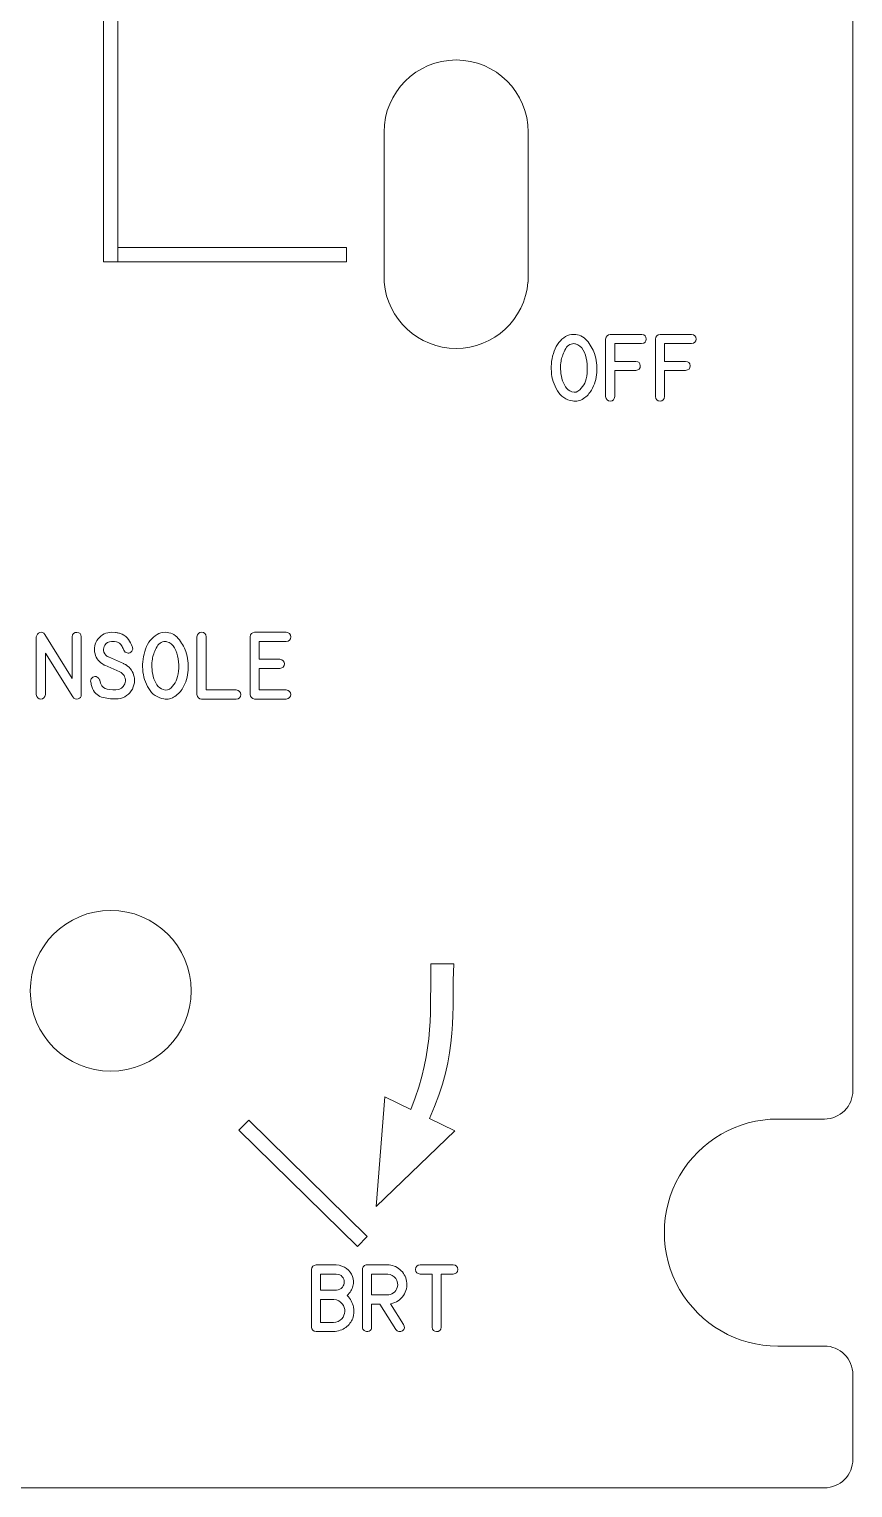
# Model space of a CAD drawing. Header units: millimetres. Extents: x -202 to 440, y -81 to 100.
# Drawn here: x -44.6 to -1.1, y -80.2 to -3.1 of the extents above; entities that cross this region are included whole.
import ezdxf

# ---------------------------------------------------------------- set-up
doc = ezdxf.new("R2010")
doc.units = ezdxf.units.MM
doc.header["$MEASUREMENT"] = 0
doc.layers.add('Cut', color=7, linetype='Continuous')
doc.layers.add('Engrave', color=7, linetype='Continuous')

msp = doc.modelspace()

# ---------------------------------------------------------------- linework, layer by layer
at = {"layer": 'Cut', "color": 250, "lineweight": 9}
for points, knots in [([(-1.0952, 97.6658), (-1.0954, 98.0639), (-1.2538, 98.4456), (-1.5355, 98.7269), (-1.5355, 98.7269), (-1.8171, 99.0082), (-2.1971, 99.1661), (-2.5952, 99.1658), (-2.5952, 99.1658), (-2.5952, 99.1658), (-144.0452, 99.1658), (-144.0452, 99.1658), (-144.0452, 99.1658), (-144.4432, 99.1656), (-144.8249, 99.0072), (-145.1062, 98.7255), (-145.1062, 98.7255), (-145.3875, 98.4439), (-145.5454, 98.0639), (-145.5452, 97.6658), (-145.5452, 97.6658), (-145.5452, 97.6658), (-145.5452, 93.1783), (-145.5452, 93.1783), (-145.5452, 93.1783), (-145.5449, 92.7802), (-145.3865, 92.3986), (-145.1049, 92.1173), (-145.1049, 92.1173), (-144.8232, 91.836), (-144.4432, 91.6781), (-144.0452, 91.6783), (-144.0452, 91.6783), (-144.0452, 91.6783), (-141.5827, 91.6783), (-141.5827, 91.6783), (-141.5827, 91.6783), (-139.4391, 91.6783), (-137.4583, 90.5347), (-136.3865, 88.6783), (-136.3865, 88.6783), (-135.3147, 86.8219), (-135.3147, 84.5347), (-136.3865, 82.6783), (-136.3865, 82.6783), (-137.4583, 80.8219), (-139.4391, 79.6783), (-141.5827, 79.6783), (-141.5827, 79.6783), (-141.5827, 79.6783), (-144.0452, 79.6783), (-144.0452, 79.6783), (-144.0452, 79.6783), (-144.4432, 79.6781), (-144.8249, 79.5197), (-145.1062, 79.238), (-145.1062, 79.238), (-145.3875, 78.9564), (-145.5454, 78.5764), (-145.5452, 78.1783), (-145.5452, 78.1783), (-145.5452, 78.1783), (-145.5452, 16.9783), (-145.5452, 16.9783), (-145.5452, 16.9783), (-145.5449, 16.5802), (-145.3865, 16.1986), (-145.1049, 15.9173), (-145.1049, 15.9173), (-144.8232, 15.636), (-144.4432, 15.4781), (-144.0452, 15.4783), (-144.0452, 15.4783), (-144.0452, 15.4783), (-141.5827, 15.4783), (-141.5827, 15.4783), (-141.5827, 15.4783), (-139.4391, 15.4783), (-137.4583, 14.3347), (-136.3865, 12.4783), (-136.3865, 12.4783), (-135.3147, 10.6219), (-135.3147, 8.3347), (-136.3865, 6.4783), (-136.3865, 6.4783), (-137.4583, 4.6219), (-139.4391, 3.4783), (-141.5827, 3.4783), (-141.5827, 3.4783), (-141.5827, 3.4783), (-144.0452, 3.4783), (-144.0452, 3.4783), (-144.0452, 3.4783), (-144.4432, 3.4781), (-144.8249, 3.3197), (-145.1062, 3.038), (-145.1062, 3.038), (-145.3875, 2.7564), (-145.5454, 2.3764), (-145.5452, 1.9783), (-145.5452, 1.9783), (-145.5452, 1.9783), (-145.5452, -59.2217), (-145.5452, -59.2217), (-145.5452, -59.2217), (-145.5449, -59.6198), (-145.3865, -60.0014), (-145.1049, -60.2827), (-145.1049, -60.2827), (-144.8232, -60.564), (-144.4432, -60.7219), (-144.0452, -60.7217), (-144.0452, -60.7217), (-144.0452, -60.7217), (-141.5827, -60.7217), (-141.5827, -60.7217), (-141.5827, -60.7217), (-139.4391, -60.7217), (-137.4583, -61.8653), (-136.3865, -63.7217), (-136.3865, -63.7217), (-135.3147, -65.5781), (-135.3147, -67.8653), (-136.3865, -69.7217), (-136.3865, -69.7217), (-137.4583, -71.5781), (-139.4391, -72.7217), (-141.5827, -72.7217), (-141.5827, -72.7217), (-141.5827, -72.7217), (-144.0452, -72.7217), (-144.0452, -72.7217), (-144.0452, -72.7217), (-144.4432, -72.7219), (-144.8249, -72.8803), (-145.1062, -73.162), (-145.1062, -73.162), (-145.3875, -73.4436), (-145.5454, -73.8236), (-145.5452, -74.2217), (-145.5452, -74.2217), (-145.5452, -74.2217), (-145.5452, -78.7092), (-145.5452, -78.7092), (-145.5452, -78.7092), (-145.5449, -79.1073), (-145.3865, -79.4889), (-145.1049, -79.7702), (-145.1049, -79.7702), (-144.8232, -80.0515), (-144.4432, -80.2094), (-144.0452, -80.2092), (-144.0452, -80.2092), (-144.0452, -80.2092), (-2.5952, -80.2092), (-2.5952, -80.2092), (-2.5952, -80.2092), (-2.1971, -80.2089), (-1.8154, -80.0505), (-1.5341, -79.7689), (-1.5341, -79.7689), (-1.2528, -79.4872), (-1.0949, -79.1073), (-1.0952, -78.7092), (-1.0952, -78.7092), (-1.0952, -78.7092), (-1.0952, -74.2217), (-1.0952, -74.2217), (-1.0952, -74.2217), (-1.0954, -73.8236), (-1.2538, -73.4419), (-1.5355, -73.1606), (-1.5355, -73.1606), (-1.8171, -72.8793), (-2.1971, -72.7214), (-2.5952, -72.7217), (-2.5952, -72.7217), (-2.5952, -72.7217), (-5.0577, -72.7217), (-5.0577, -72.7217), (-5.0577, -72.7217), (-7.2013, -72.7217), (-9.182, -71.5781), (-10.2538, -69.7217), (-10.2538, -69.7217), (-11.3256, -67.8653), (-11.3256, -65.5781), (-10.2538, -63.7217), (-10.2538, -63.7217), (-9.182, -61.8653), (-7.2013, -60.7217), (-5.0577, -60.7217), (-5.0577, -60.7217), (-5.0577, -60.7217), (-2.5952, -60.7217), (-2.5952, -60.7217), (-2.5952, -60.7217), (-2.1971, -60.7214), (-1.8154, -60.563), (-1.5341, -60.2814), (-1.5341, -60.2814), (-1.2528, -59.9997), (-1.0949, -59.6198), (-1.0952, -59.2217), (-1.0952, -59.2217), (-1.0952, -59.2217), (-1.0952, 1.9783), (-1.0952, 1.9783), (-1.0952, 1.9783), (-1.0954, 2.3764), (-1.2538, 2.7581), (-1.5355, 3.0394), (-1.5355, 3.0394), (-1.8171, 3.3207), (-2.1971, 3.4786), (-2.5952, 3.4783), (-2.5952, 3.4783), (-2.5952, 3.4783), (-5.0577, 3.4783), (-5.0577, 3.4783), (-5.0577, 3.4783), (-7.2013, 3.4783), (-9.182, 4.6219), (-10.2538, 6.4783), (-10.2538, 6.4783), (-11.3256, 8.3347), (-11.3256, 10.6219), (-10.2538, 12.4783), (-10.2538, 12.4783), (-9.182, 14.3347), (-7.2013, 15.4783), (-5.0577, 15.4783), (-5.0577, 15.4783), (-5.0577, 15.4783), (-2.5952, 15.4783), (-2.5952, 15.4783), (-2.5952, 15.4783), (-2.1971, 15.4786), (-1.8154, 15.637), (-1.5341, 15.9186), (-1.5341, 15.9186), (-1.2528, 16.2003), (-1.0949, 16.5802), (-1.0952, 16.9783), (-1.0952, 16.9783), (-1.0952, 16.9783), (-1.0952, 78.1783), (-1.0952, 78.1783), (-1.0952, 78.1783), (-1.0954, 78.5764), (-1.2538, 78.9581), (-1.5355, 79.2394), (-1.5355, 79.2394), (-1.8171, 79.5207), (-2.1971, 79.6786), (-2.5952, 79.6783), (-2.5952, 79.6783), (-2.5952, 79.6783), (-5.0577, 79.6783), (-5.0577, 79.6783), (-5.0577, 79.6783), (-7.2013, 79.6783), (-9.182, 80.8219), (-10.2538, 82.6783), (-10.2538, 82.6783), (-11.3256, 84.5347), (-11.3256, 86.8219), (-10.2538, 88.6783), (-10.2538, 88.6783), (-9.182, 90.5347), (-7.2013, 91.6783), (-5.0577, 91.6783), (-5.0577, 91.6783), (-5.0577, 91.6783), (-2.5952, 91.6783), (-2.5952, 91.6783), (-2.5952, 91.6783), (-2.1971, 91.6786), (-1.8154, 91.837), (-1.5341, 92.1186), (-1.5341, 92.1186), (-1.2528, 92.4003), (-1.0949, 92.7802), (-1.0952, 93.1783), (-1.0952, 93.1783), (-1.0952, 93.1783), (-1.0952, 97.6658), (-1.0952, 97.6658)], [0, 0, 0, 0, 0.0136986, 0.0136986, 0.0136986, 0.0136986, 0.0273973, 0.0273973, 0.0273973, 0.0273973, 0.0410959, 0.0410959, 0.0410959, 0.0410959, 0.0547945, 0.0547945, 0.0547945, 0.0547945, 0.0684932, 0.0684932, 0.0684932, 0.0684932, 0.0821918, 0.0821918, 0.0821918, 0.0821918, 0.0958904, 0.0958904, 0.0958904, 0.0958904, 0.109589, 0.109589, 0.109589, 0.109589, 0.1232877, 0.1232877, 0.1232877, 0.1232877, 0.1369863, 0.1369863, 0.1369863, 0.1369863, 0.1506849, 0.1506849, 0.1506849, 0.1506849, 0.1643836, 0.1643836, 0.1643836, 0.1643836, 0.1780822, 0.1780822, 0.1780822, 0.1780822, 0.1917808, 0.1917808, 0.1917808, 0.1917808, 0.2054795, 0.2054795, 0.2054795, 0.2054795, 0.2191781, 0.2191781, 0.2191781, 0.2191781, 0.2328767, 0.2328767, 0.2328767, 0.2328767, 0.2465753, 0.2465753, 0.2465753, 0.2465753, 0.260274, 0.260274, 0.260274, 0.260274, 0.2739726, 0.2739726, 0.2739726, 0.2739726, 0.2876712, 0.2876712, 0.2876712, 0.2876712, 0.3013699, 0.3013699, 0.3013699, 0.3013699, 0.3150685, 0.3150685, 0.3150685, 0.3150685, 0.3287671, 0.3287671, 0.3287671, 0.3287671, 0.3424658, 0.3424658, 0.3424658, 0.3424658, 0.3561644, 0.3561644, 0.3561644, 0.3561644, 0.369863, 0.369863, 0.369863, 0.369863, 0.3835616, 0.3835616, 0.3835616, 0.3835616, 0.3972603, 0.3972603, 0.3972603, 0.3972603, 0.4109589, 0.4109589, 0.4109589, 0.4109589, 0.4246575, 0.4246575, 0.4246575, 0.4246575, 0.4383562, 0.4383562, 0.4383562, 0.4383562, 0.4520548, 0.4520548, 0.4520548, 0.4520548, 0.4657534, 0.4657534, 0.4657534, 0.4657534, 0.4794521, 0.4794521, 0.4794521, 0.4794521, 0.4931507, 0.4931507, 0.4931507, 0.4931507, 0.5068493, 0.5068493, 0.5068493, 0.5068493, 0.5205479, 0.5205479, 0.5205479, 0.5205479, 0.5342466, 0.5342466, 0.5342466, 0.5342466, 0.5479452, 0.5479452, 0.5479452, 0.5479452, 0.5616438, 0.5616438, 0.5616438, 0.5616438, 0.5753425, 0.5753425, 0.5753425, 0.5753425, 0.5890411, 0.5890411, 0.5890411, 0.5890411, 0.6027397, 0.6027397, 0.6027397, 0.6027397, 0.6164384, 0.6164384, 0.6164384, 0.6164384, 0.630137, 0.630137, 0.630137, 0.630137, 0.6438356, 0.6438356, 0.6438356, 0.6438356, 0.6575342, 0.6575342, 0.6575342, 0.6575342, 0.6712329, 0.6712329, 0.6712329, 0.6712329, 0.6849315, 0.6849315, 0.6849315, 0.6849315, 0.6986301, 0.6986301, 0.6986301, 0.6986301, 0.7123288, 0.7123288, 0.7123288, 0.7123288, 0.7260274, 0.7260274, 0.7260274, 0.7260274, 0.739726, 0.739726, 0.739726, 0.739726, 0.7534247, 0.7534247, 0.7534247, 0.7534247, 0.7671233, 0.7671233, 0.7671233, 0.7671233, 0.7808219, 0.7808219, 0.7808219, 0.7808219, 0.7945205, 0.7945205, 0.7945205, 0.7945205, 0.8082192, 0.8082192, 0.8082192, 0.8082192, 0.8219178, 0.8219178, 0.8219178, 0.8219178, 0.8356164, 0.8356164, 0.8356164, 0.8356164, 0.8493151, 0.8493151, 0.8493151, 0.8493151, 0.8630137, 0.8630137, 0.8630137, 0.8630137, 0.8767123, 0.8767123, 0.8767123, 0.8767123, 0.890411, 0.890411, 0.890411, 0.890411, 0.9041096, 0.9041096, 0.9041096, 0.9041096, 0.9178082, 0.9178082, 0.9178082, 0.9178082, 0.9315068, 0.9315068, 0.9315068, 0.9315068, 0.9452055, 0.9452055, 0.9452055, 0.9452055, 0.9589041, 0.9589041, 0.9589041, 0.9589041, 0.9726027, 0.9726027, 0.9726027, 0.9726027, 1, 1, 1, 1]), ([(-18.2532, -8.5746), (-18.2532, -8.5746), (-18.2532, -16.1946), (-18.2532, -16.1946), (-18.2532, -16.1946), (-18.2532, -16.1946), (-18.2532, -16.5044), (-18.2532, -16.5044), (-18.2532, -16.5044), (-18.2532, -16.5044), (-18.2658, -16.5044), (-18.2658, -16.5044), (-18.2658, -16.5044), (-18.4236, -18.4638), (-20.0634, -20.0047), (-22.0632, -20.0047), (-22.0632, -20.0047), (-24.0631, -20.0046), (-25.7028, -18.4639), (-25.8606, -16.5048), (-25.8606, -16.5048), (-25.8606, -16.5048), (-25.8734, -16.5044), (-25.8734, -16.5044), (-25.8734, -16.5044), (-25.8734, -16.5044), (-25.8734, -16.1946), (-25.8734, -16.1946), (-25.8734, -16.1946), (-25.8734, -16.1946), (-25.8734, -8.5746), (-25.8734, -8.5746), (-25.8734, -8.5746), (-25.8734, -6.4701), (-24.1674, -4.7647), (-22.0632, -4.7647), (-22.0632, -4.7647), (-19.959, -4.7646), (-18.2532, -6.4706), (-18.2532, -8.5746)], [0, 0, 0, 0, 0.0909091, 0.0909091, 0.0909091, 0.0909091, 0.1818182, 0.1818182, 0.1818182, 0.1818182, 0.2727273, 0.2727273, 0.2727273, 0.2727273, 0.3636364, 0.3636364, 0.3636364, 0.3636364, 0.4545455, 0.4545455, 0.4545455, 0.4545455, 0.5454545, 0.5454545, 0.5454545, 0.5454545, 0.6363636, 0.6363636, 0.6363636, 0.6363636, 0.7272727, 0.7272727, 0.7272727, 0.7272727, 0.8181818, 0.8181818, 0.8181818, 0.8181818, 1, 1, 1, 1]), ([(-40.3201, -49.6978), (-37.9732, -49.6978), (-36.0702, -51.6013), (-36.0702, -53.948), (-36.0702, -53.948), (-36.0702, -56.2945), (-37.9733, -58.198), (-40.3202, -58.198), (-40.3202, -58.198), (-42.6669, -58.198), (-44.5702, -56.2947), (-44.5702, -53.948), (-44.5702, -53.948), (-44.5702, -51.6007), (-42.6669, -49.6981), (-40.3201, -49.6978)], [0, 0, 0, 0, 0.2, 0.2, 0.2, 0.2, 0.4, 0.4, 0.4, 0.4, 0.6, 0.6, 0.6, 0.6, 1, 1, 1, 1])]:
    msp.add_open_spline(points, degree=3, knots=knots, dxfattribs=at)
at = {"layer": 'Engrave', "color": 254, "lineweight": 9}
msp.add_lwpolyline([(-40.6952, -15.4297), (-39.9452, -15.4297), (-39.9452, 6.0987), (-40.6952, 6.0987), (-40.6952, -15.4297)], close=True, dxfattribs=at)
at = {"layer": 'Engrave', "color": 240, "lineweight": 9}
for points, knots in [([(-39.9452, -15.4297), (-39.9452, -15.4297), (-27.8619, -15.4297), (-27.8619, -15.4297), (-27.8619, -15.4297), (-27.8619, -15.4297), (-27.8603, -14.6797), (-27.8603, -14.6797), (-27.8603, -14.6797), (-27.8603, -14.6797), (-39.9452, -14.6797), (-39.9452, -14.6797), (-39.9452, -14.6797), (-39.9452, -14.6797), (-39.9452, -15.4297), (-39.9452, -15.4297)], [0, 0, 0, 0, 0.2, 0.2, 0.2, 0.2, 0.4, 0.4, 0.4, 0.4, 0.6, 0.6, 0.6, 0.6, 1, 1, 1, 1]), ([(-14.7469, -20.2788), (-14.6416, -20.5969), (-14.6016, -20.9267), (-14.6275, -21.2689), (-14.6275, -21.2689), (-14.6534, -21.6111), (-14.7474, -21.9233), (-14.9091, -22.2061), (-14.9091, -22.2061), (-15.0114, -22.3819), (-15.1508, -22.5312), (-15.3278, -22.6541), (-15.3278, -22.6541), (-15.5047, -22.777), (-15.6999, -22.8199), (-15.9134, -22.7829), (-15.9134, -22.7829), (-16.2614, -22.7223), (-16.5278, -22.5406), (-16.7124, -22.239), (-16.7124, -22.239), (-16.8976, -21.9368), (-17.0034, -21.6005), (-17.0305, -21.2301), (-17.0305, -21.2301), (-17.0575, -20.8597), (-17.0075, -20.4993), (-16.8805, -20.1477), (-16.8805, -20.1477), (-16.7535, -19.7961), (-16.5513, -19.5409), (-16.2732, -19.381), (-16.2732, -19.381), (-16.1379, -19.3028), (-15.9957, -19.264), (-15.8481, -19.264), (-15.8481, -19.264), (-15.5653, -19.264), (-15.3348, -19.3704), (-15.1555, -19.5833), (-15.1555, -19.5833), (-14.9762, -19.7967), (-14.8403, -20.0283), (-14.7469, -20.2788)], [0, 0, 0, 0, 0.0833333, 0.0833333, 0.0833333, 0.0833333, 0.1666667, 0.1666667, 0.1666667, 0.1666667, 0.25, 0.25, 0.25, 0.25, 0.3333333, 0.3333333, 0.3333333, 0.3333333, 0.4166667, 0.4166667, 0.4166667, 0.4166667, 0.5, 0.5, 0.5, 0.5, 0.5833333, 0.5833333, 0.5833333, 0.5833333, 0.6666667, 0.6666667, 0.6666667, 0.6666667, 0.75, 0.75, 0.75, 0.75, 0.8333333, 0.8333333, 0.8333333, 0.8333333, 1, 1, 1, 1]), ([(-14.1648, -22.5471), (-14.1648, -22.5471), (-14.1648, -19.5086), (-14.1648, -19.5086), (-14.1648, -19.5086), (-14.1442, -19.3569), (-14.0625, -19.2752), (-13.9202, -19.264), (-13.9202, -19.264), (-13.9202, -19.264), (-12.2528, -19.264), (-12.2528, -19.264), (-12.2528, -19.264), (-12.0935, -19.2763), (-12.0135, -19.3581), (-12.0135, -19.508), (-12.0135, -19.508), (-12.0135, -19.6573), (-12.0946, -19.7379), (-12.2563, -19.7479), (-12.2563, -19.7479), (-12.2563, -19.7479), (-13.6809, -19.7479), (-13.6809, -19.7479), (-13.6809, -19.7479), (-13.6809, -19.7479), (-13.6809, -20.6904), (-13.6809, -20.6904), (-13.6809, -20.6904), (-13.6809, -20.6904), (-12.5697, -20.6904), (-12.5697, -20.6904), (-12.5697, -20.6904), (-12.4115, -20.7015), (-12.331, -20.7791), (-12.3286, -20.9226), (-12.3286, -20.9226), (-12.3263, -21.0661), (-12.4068, -21.1501), (-12.5697, -21.1742), (-12.5697, -21.1742), (-12.5697, -21.1742), (-13.6809, -21.1742), (-13.6809, -21.1742), (-13.6809, -21.1742), (-13.6809, -21.1742), (-13.6809, -22.5471), (-13.6809, -22.5471), (-13.6809, -22.5471), (-13.6921, -22.7053), (-13.7703, -22.7858), (-13.9143, -22.7882), (-13.9143, -22.7882), (-14.0584, -22.7905), (-14.1419, -22.71), (-14.1648, -22.5471)], [0, 0, 0, 0, 0.0666667, 0.0666667, 0.0666667, 0.0666667, 0.1333333, 0.1333333, 0.1333333, 0.1333333, 0.2, 0.2, 0.2, 0.2, 0.2666667, 0.2666667, 0.2666667, 0.2666667, 0.3333333, 0.3333333, 0.3333333, 0.3333333, 0.4, 0.4, 0.4, 0.4, 0.4666667, 0.4666667, 0.4666667, 0.4666667, 0.5333333, 0.5333333, 0.5333333, 0.5333333, 0.6, 0.6, 0.6, 0.6, 0.6666667, 0.6666667, 0.6666667, 0.6666667, 0.7333333, 0.7333333, 0.7333333, 0.7333333, 0.8, 0.8, 0.8, 0.8, 0.8666667, 0.8666667, 0.8666667, 0.8666667, 1, 1, 1, 1]), ([(-11.5314, -22.5471), (-11.5314, -22.5471), (-11.5314, -19.5086), (-11.5314, -19.5086), (-11.5314, -19.5086), (-11.5108, -19.3569), (-11.4291, -19.2752), (-11.2868, -19.264), (-11.2868, -19.264), (-11.2868, -19.264), (-9.6194, -19.264), (-9.6194, -19.264), (-9.6194, -19.264), (-9.4601, -19.2763), (-9.3801, -19.3581), (-9.3801, -19.508), (-9.3801, -19.508), (-9.3801, -19.6573), (-9.4612, -19.7379), (-9.6229, -19.7479), (-9.6229, -19.7479), (-9.6229, -19.7479), (-11.0475, -19.7479), (-11.0475, -19.7479), (-11.0475, -19.7479), (-11.0475, -19.7479), (-11.0475, -20.6904), (-11.0475, -20.6904), (-11.0475, -20.6904), (-11.0475, -20.6904), (-9.9363, -20.6904), (-9.9363, -20.6904), (-9.9363, -20.6904), (-9.7781, -20.7015), (-9.6976, -20.7791), (-9.6952, -20.9226), (-9.6952, -20.9226), (-9.6929, -21.0661), (-9.7734, -21.1501), (-9.9363, -21.1742), (-9.9363, -21.1742), (-9.9363, -21.1742), (-11.0475, -21.1742), (-11.0475, -21.1742), (-11.0475, -21.1742), (-11.0475, -21.1742), (-11.0475, -22.5471), (-11.0475, -22.5471), (-11.0475, -22.5471), (-11.0587, -22.7053), (-11.1369, -22.7858), (-11.2809, -22.7882), (-11.2809, -22.7882), (-11.425, -22.7905), (-11.5085, -22.71), (-11.5314, -22.5471)], [0, 0, 0, 0, 0.0666667, 0.0666667, 0.0666667, 0.0666667, 0.1333333, 0.1333333, 0.1333333, 0.1333333, 0.2, 0.2, 0.2, 0.2, 0.2666667, 0.2666667, 0.2666667, 0.2666667, 0.3333333, 0.3333333, 0.3333333, 0.3333333, 0.4, 0.4, 0.4, 0.4, 0.4666667, 0.4666667, 0.4666667, 0.4666667, 0.5333333, 0.5333333, 0.5333333, 0.5333333, 0.6, 0.6, 0.6, 0.6, 0.6666667, 0.6666667, 0.6666667, 0.6666667, 0.7333333, 0.7333333, 0.7333333, 0.7333333, 0.8, 0.8, 0.8, 0.8, 0.8666667, 0.8666667, 0.8666667, 0.8666667, 1, 1, 1, 1]), ([(-15.834, -19.7532), (-16.0451, -19.7532), (-16.205, -19.8666), (-16.3137, -20.0942), (-16.3137, -20.0942), (-16.4225, -20.3217), (-16.4907, -20.5157), (-16.5195, -20.6763), (-16.5195, -20.6763), (-16.5413, -20.7938), (-16.5495, -20.9355), (-16.5436, -21.1019), (-16.5436, -21.1019), (-16.5378, -21.2683), (-16.5136, -21.4329), (-16.4713, -21.5952), (-16.4713, -21.5952), (-16.429, -21.7581), (-16.3649, -21.9045), (-16.2802, -22.0344), (-16.2802, -22.0344), (-16.195, -22.1649), (-16.0839, -22.2514), (-15.9463, -22.2937), (-15.9463, -22.2937), (-15.7852, -22.3443), (-15.6464, -22.3125), (-15.53, -22.1985), (-15.53, -22.1985), (-15.4136, -22.0838), (-15.3254, -21.9627), (-15.2654, -21.8339), (-15.2654, -21.8339), (-15.2049, -21.7016), (-15.1631, -21.5288), (-15.1408, -21.3136), (-15.1408, -21.3136), (-15.1184, -21.099), (-15.1237, -20.8844), (-15.1561, -20.6704), (-15.1561, -20.6704), (-15.189, -20.4564), (-15.2531, -20.2635), (-15.3483, -20.0918), (-15.3483, -20.0918), (-15.4436, -19.9202), (-15.5794, -19.8108), (-15.7546, -19.7638), (-15.7546, -19.7638), (-15.7775, -19.7567), (-15.804, -19.7532), (-15.834, -19.7532)], [0, 0, 0, 0, 0.0714286, 0.0714286, 0.0714286, 0.0714286, 0.1428571, 0.1428571, 0.1428571, 0.1428571, 0.2142857, 0.2142857, 0.2142857, 0.2142857, 0.2857143, 0.2857143, 0.2857143, 0.2857143, 0.3571429, 0.3571429, 0.3571429, 0.3571429, 0.4285714, 0.4285714, 0.4285714, 0.4285714, 0.5, 0.5, 0.5, 0.5, 0.5714286, 0.5714286, 0.5714286, 0.5714286, 0.6428571, 0.6428571, 0.6428571, 0.6428571, 0.7142857, 0.7142857, 0.7142857, 0.7142857, 0.7857143, 0.7857143, 0.7857143, 0.7857143, 0.8571429, 0.8571429, 0.8571429, 0.8571429, 1, 1, 1, 1]), ([(-41.8733, -38.295), (-41.8733, -38.4155), (-41.9315, -38.4919), (-42.0479, -38.5249), (-42.0479, -38.5249), (-42.1649, -38.5572), (-42.2548, -38.5231), (-42.3195, -38.422), (-42.3195, -38.422), (-42.3195, -38.422), (-43.7665, -36.1019), (-43.7665, -36.1019), (-43.7665, -36.1019), (-43.7665, -36.1019), (-43.7665, -38.295), (-43.7665, -38.295), (-43.7665, -38.295), (-43.7917, -38.4555), (-43.8729, -38.536), (-44.0099, -38.536), (-44.0099, -38.536), (-44.1474, -38.536), (-44.228, -38.4555), (-44.2521, -38.295), (-44.2521, -38.295), (-44.2521, -38.295), (-44.2521, -35.2529), (-44.2521, -35.2529), (-44.2521, -35.2529), (-44.235, -35.1336), (-44.1739, -35.0548), (-44.0687, -35.0166), (-44.0687, -35.0166), (-43.9634, -34.9789), (-43.8758, -35.0148), (-43.8058, -35.1236), (-43.8058, -35.1236), (-43.8058, -35.1236), (-42.3589, -37.4471), (-42.3589, -37.4471), (-42.3589, -37.4471), (-42.3589, -37.4471), (-42.3589, -35.2529), (-42.3589, -35.2529), (-42.3589, -35.2529), (-42.3371, -35.0889), (-42.2537, -35.0072), (-42.1084, -35.0089), (-42.1084, -35.0089), (-41.9632, -35.0107), (-41.885, -35.0918), (-41.8733, -35.2529), (-41.8733, -35.2529), (-41.8733, -35.2529), (-41.8733, -38.295), (-41.8733, -38.295)], [0, 0, 0, 0, 0.0666667, 0.0666667, 0.0666667, 0.0666667, 0.1333333, 0.1333333, 0.1333333, 0.1333333, 0.2, 0.2, 0.2, 0.2, 0.2666667, 0.2666667, 0.2666667, 0.2666667, 0.3333333, 0.3333333, 0.3333333, 0.3333333, 0.4, 0.4, 0.4, 0.4, 0.4666667, 0.4666667, 0.4666667, 0.4666667, 0.5333333, 0.5333333, 0.5333333, 0.5333333, 0.6, 0.6, 0.6, 0.6, 0.6666667, 0.6666667, 0.6666667, 0.6666667, 0.7333333, 0.7333333, 0.7333333, 0.7333333, 0.8, 0.8, 0.8, 0.8, 0.8666667, 0.8666667, 0.8666667, 0.8666667, 1, 1, 1, 1]), ([(-39.6461, -36.6552), (-39.6461, -36.6552), (-39.6185, -36.6669), (-39.6185, -36.6669), (-39.6185, -36.6669), (-39.6185, -36.6669), (-39.5873, -36.6822), (-39.5873, -36.6822), (-39.5873, -36.6822), (-39.5873, -36.6822), (-39.5597, -36.6981), (-39.5597, -36.6981), (-39.5597, -36.6981), (-39.552, -36.704), (-39.5426, -36.7093), (-39.5332, -36.7146), (-39.5332, -36.7146), (-39.5232, -36.7193), (-39.5138, -36.7251), (-39.5044, -36.7304), (-39.5044, -36.7304), (-39.2775, -36.8798), (-39.1364, -37.0867), (-39.0829, -37.3507), (-39.0829, -37.3507), (-39.0623, -37.4542), (-39.0576, -37.5606), (-39.0687, -37.6694), (-39.0687, -37.6694), (-39.0876, -37.8258), (-39.1422, -37.9698), (-39.2334, -38.1027), (-39.2334, -38.1027), (-39.3245, -38.2356), (-39.4392, -38.3379), (-39.5767, -38.4102), (-39.5767, -38.4102), (-39.7249, -38.4884), (-39.8784, -38.5272), (-40.0371, -38.5272), (-40.0371, -38.5272), (-40.3034, -38.5272), (-40.5574, -38.4931), (-40.8003, -38.4249), (-40.8003, -38.4249), (-41.0425, -38.3567), (-41.2153, -38.1739), (-41.3182, -37.8763), (-41.3182, -37.8763), (-41.3324, -37.8381), (-41.3423, -37.7993), (-41.3494, -37.7593), (-41.3494, -37.7593), (-41.3565, -37.7188), (-41.3647, -37.6788), (-41.3735, -37.6382), (-41.3735, -37.6382), (-41.3906, -37.5559), (-41.3706, -37.483), (-41.3124, -37.4195), (-41.3124, -37.4195), (-41.2547, -37.3566), (-41.1824, -37.3325), (-41.0966, -37.3472), (-41.0966, -37.3472), (-41.0055, -37.366), (-40.9425, -37.4219), (-40.9067, -37.5159), (-40.9067, -37.5159), (-40.9067, -37.5159), (-40.9014, -37.5318), (-40.9014, -37.5318), (-40.9014, -37.5318), (-40.8467, -37.7811), (-40.7503, -37.9299), (-40.6133, -37.9781), (-40.6133, -37.9781), (-40.4757, -38.0263), (-40.2852, -38.048), (-40.0406, -38.0433), (-40.0406, -38.0433), (-39.8154, -38.0433), (-39.6608, -37.9375), (-39.5767, -37.7264), (-39.5767, -37.7264), (-39.5403, -37.6323), (-39.5344, -37.5342), (-39.5597, -37.4324), (-39.5597, -37.4324), (-39.585, -37.3313), (-39.6349, -37.2461), (-39.7096, -37.1785), (-39.7096, -37.1785), (-39.7431, -37.1496), (-39.7866, -37.1232), (-39.8407, -37.0979), (-39.8407, -37.0979), (-39.8407, -37.0979), (-40.638, -36.7481), (-40.638, -36.7481), (-40.638, -36.7481), (-40.638, -36.7481), (-40.6639, -36.734), (-40.6639, -36.734), (-40.6639, -36.734), (-40.9249, -36.5964), (-41.0866, -36.4006), (-41.1495, -36.1466), (-41.1495, -36.1466), (-41.2265, -35.8526), (-41.173, -35.5892), (-40.9884, -35.3552), (-40.9884, -35.3552), (-40.8044, -35.1218), (-40.5621, -35.0048), (-40.2629, -35.0048), (-40.2629, -35.0048), (-40.2629, -35.0048), (-40.073, -35.0101), (-40.073, -35.0101), (-40.073, -35.0101), (-40.0112, -35.0213), (-39.9513, -35.0324), (-39.8942, -35.0436), (-39.8942, -35.0436), (-39.8366, -35.0542), (-39.7784, -35.073), (-39.7202, -35.0995), (-39.7202, -35.0995), (-39.5756, -35.1671), (-39.4644, -35.2606), (-39.3874, -35.3787), (-39.3874, -35.3787), (-39.3104, -35.4969), (-39.241, -35.6251), (-39.1793, -35.7627), (-39.1793, -35.7627), (-39.1734, -35.7756), (-39.1681, -35.7903), (-39.1634, -35.8074), (-39.1634, -35.8074), (-39.1511, -35.8638), (-39.1569, -35.9149), (-39.181, -35.9608), (-39.181, -35.9608), (-39.1946, -35.9896), (-39.2093, -36.0114), (-39.224, -36.0261), (-39.224, -36.0261), (-39.2387, -36.0414), (-39.251, -36.0514), (-39.2598, -36.0572), (-39.2598, -36.0572), (-39.3198, -36.0996), (-39.3851, -36.1125), (-39.4562, -36.0949), (-39.4562, -36.0949), (-39.5279, -36.079), (-39.582, -36.0331), (-39.6202, -35.9573), (-39.6202, -35.9573), (-39.6502, -35.8908), (-39.682, -35.8226), (-39.7155, -35.7533), (-39.7155, -35.7533), (-39.7496, -35.6839), (-39.7972, -35.6263), (-39.8578, -35.5798), (-39.8578, -35.5798), (-39.8831, -35.5616), (-39.9077, -35.5481), (-39.9313, -35.5398), (-39.9313, -35.5398), (-39.9548, -35.531), (-39.9807, -35.5216), (-40.0095, -35.511), (-40.0095, -35.511), (-40.0095, -35.511), (-40.1212, -35.4922), (-40.1212, -35.4922), (-40.1212, -35.4922), (-40.1212, -35.4922), (-40.2799, -35.4869), (-40.2799, -35.4869), (-40.2799, -35.4869), (-40.434, -35.4893), (-40.5516, -35.5557), (-40.6327, -35.6868), (-40.6327, -35.6868), (-40.688, -35.7709), (-40.7085, -35.8644), (-40.695, -35.9679), (-40.695, -35.9679), (-40.6791, -36.0949), (-40.6192, -36.1936), (-40.5157, -36.2642), (-40.5157, -36.2642), (-40.511, -36.2671), (-40.5063, -36.2712), (-40.5004, -36.2754), (-40.5004, -36.2754), (-40.4945, -36.2789), (-40.4881, -36.283), (-40.4816, -36.2865), (-40.4816, -36.2865), (-40.4816, -36.2865), (-40.4622, -36.2948), (-40.4622, -36.2948), (-40.4622, -36.2948), (-40.4622, -36.2948), (-40.4416, -36.3036), (-40.4416, -36.3036), (-40.4416, -36.3036), (-40.4416, -36.3036), (-39.6461, -36.6552), (-39.6461, -36.6552)], [0, 0, 0, 0, 0.0181818, 0.0181818, 0.0181818, 0.0181818, 0.0363636, 0.0363636, 0.0363636, 0.0363636, 0.0545455, 0.0545455, 0.0545455, 0.0545455, 0.0727273, 0.0727273, 0.0727273, 0.0727273, 0.0909091, 0.0909091, 0.0909091, 0.0909091, 0.1090909, 0.1090909, 0.1090909, 0.1090909, 0.1272727, 0.1272727, 0.1272727, 0.1272727, 0.1454545, 0.1454545, 0.1454545, 0.1454545, 0.1636364, 0.1636364, 0.1636364, 0.1636364, 0.1818182, 0.1818182, 0.1818182, 0.1818182, 0.2, 0.2, 0.2, 0.2, 0.2181818, 0.2181818, 0.2181818, 0.2181818, 0.2363636, 0.2363636, 0.2363636, 0.2363636, 0.2545455, 0.2545455, 0.2545455, 0.2545455, 0.2727273, 0.2727273, 0.2727273, 0.2727273, 0.2909091, 0.2909091, 0.2909091, 0.2909091, 0.3090909, 0.3090909, 0.3090909, 0.3090909, 0.3272727, 0.3272727, 0.3272727, 0.3272727, 0.3454545, 0.3454545, 0.3454545, 0.3454545, 0.3636364, 0.3636364, 0.3636364, 0.3636364, 0.3818182, 0.3818182, 0.3818182, 0.3818182, 0.4, 0.4, 0.4, 0.4, 0.4181818, 0.4181818, 0.4181818, 0.4181818, 0.4363636, 0.4363636, 0.4363636, 0.4363636, 0.4545455, 0.4545455, 0.4545455, 0.4545455, 0.4727273, 0.4727273, 0.4727273, 0.4727273, 0.4909091, 0.4909091, 0.4909091, 0.4909091, 0.5090909, 0.5090909, 0.5090909, 0.5090909, 0.5272727, 0.5272727, 0.5272727, 0.5272727, 0.5454545, 0.5454545, 0.5454545, 0.5454545, 0.5636364, 0.5636364, 0.5636364, 0.5636364, 0.5818182, 0.5818182, 0.5818182, 0.5818182, 0.6, 0.6, 0.6, 0.6, 0.6181818, 0.6181818, 0.6181818, 0.6181818, 0.6363636, 0.6363636, 0.6363636, 0.6363636, 0.6545455, 0.6545455, 0.6545455, 0.6545455, 0.6727273, 0.6727273, 0.6727273, 0.6727273, 0.6909091, 0.6909091, 0.6909091, 0.6909091, 0.7090909, 0.7090909, 0.7090909, 0.7090909, 0.7272727, 0.7272727, 0.7272727, 0.7272727, 0.7454545, 0.7454545, 0.7454545, 0.7454545, 0.7636364, 0.7636364, 0.7636364, 0.7636364, 0.7818182, 0.7818182, 0.7818182, 0.7818182, 0.8, 0.8, 0.8, 0.8, 0.8181818, 0.8181818, 0.8181818, 0.8181818, 0.8363636, 0.8363636, 0.8363636, 0.8363636, 0.8545455, 0.8545455, 0.8545455, 0.8545455, 0.8727273, 0.8727273, 0.8727273, 0.8727273, 0.8909091, 0.8909091, 0.8909091, 0.8909091, 0.9090909, 0.9090909, 0.9090909, 0.9090909, 0.9272727, 0.9272727, 0.9272727, 0.9272727, 0.9454545, 0.9454545, 0.9454545, 0.9454545, 0.9636364, 0.9636364, 0.9636364, 0.9636364, 1, 1, 1, 1]), ([(-36.3454, -36.0196), (-36.2401, -36.3377), (-36.2001, -36.6675), (-36.226, -37.0097), (-36.226, -37.0097), (-36.2519, -37.3519), (-36.3459, -37.6641), (-36.5076, -37.9469), (-36.5076, -37.9469), (-36.6099, -38.1227), (-36.7493, -38.272), (-36.9263, -38.3949), (-36.9263, -38.3949), (-37.1032, -38.5178), (-37.2984, -38.5607), (-37.5119, -38.5237), (-37.5119, -38.5237), (-37.8599, -38.4631), (-38.1263, -38.2814), (-38.3109, -37.9798), (-38.3109, -37.9798), (-38.4961, -37.6776), (-38.6019, -37.3413), (-38.629, -36.9709), (-38.629, -36.9709), (-38.656, -36.6005), (-38.606, -36.2401), (-38.479, -35.8885), (-38.479, -35.8885), (-38.352, -35.5369), (-38.1498, -35.2817), (-37.8717, -35.1218), (-37.8717, -35.1218), (-37.7364, -35.0436), (-37.5942, -35.0048), (-37.4466, -35.0048), (-37.4466, -35.0048), (-37.1638, -35.0048), (-36.9333, -35.1112), (-36.754, -35.3241), (-36.754, -35.3241), (-36.5747, -35.5375), (-36.4388, -35.7691), (-36.3454, -36.0196)], [0, 0, 0, 0, 0.0833333, 0.0833333, 0.0833333, 0.0833333, 0.1666667, 0.1666667, 0.1666667, 0.1666667, 0.25, 0.25, 0.25, 0.25, 0.3333333, 0.3333333, 0.3333333, 0.3333333, 0.4166667, 0.4166667, 0.4166667, 0.4166667, 0.5, 0.5, 0.5, 0.5, 0.5833333, 0.5833333, 0.5833333, 0.5833333, 0.6666667, 0.6666667, 0.6666667, 0.6666667, 0.75, 0.75, 0.75, 0.75, 0.8333333, 0.8333333, 0.8333333, 0.8333333, 1, 1, 1, 1]), ([(-35.5187, -38.5343), (-35.6598, -38.5249), (-35.7415, -38.4455), (-35.7633, -38.295), (-35.7633, -38.295), (-35.7633, -38.295), (-35.7633, -35.2494), (-35.7633, -35.2494), (-35.7633, -35.2494), (-35.7392, -35.0842), (-35.6551, -35.003), (-35.5117, -35.0054), (-35.5117, -35.0054), (-35.3682, -35.0083), (-35.29, -35.0901), (-35.2777, -35.2494), (-35.2777, -35.2494), (-35.2777, -35.2494), (-35.2777, -38.0533), (-35.2777, -38.0533), (-35.2777, -38.0533), (-35.2777, -38.0533), (-33.6878, -38.0521), (-33.6878, -38.0521), (-33.6878, -38.0521), (-33.5244, -38.0704), (-33.4438, -38.1527), (-33.4456, -38.2991), (-33.4456, -38.2991), (-33.4474, -38.4455), (-33.5285, -38.5237), (-33.6896, -38.5343), (-33.6896, -38.5343), (-33.6896, -38.5343), (-35.5187, -38.5343), (-35.5187, -38.5343)], [0, 0, 0, 0, 0.1, 0.1, 0.1, 0.1, 0.2, 0.2, 0.2, 0.2, 0.3, 0.3, 0.3, 0.3, 0.4, 0.4, 0.4, 0.4, 0.5, 0.5, 0.5, 0.5, 0.6, 0.6, 0.6, 0.6, 0.7, 0.7, 0.7, 0.7, 0.8, 0.8, 0.8, 0.8, 1, 1, 1, 1]), ([(-31.0438, -35.4852), (-31.0438, -35.4852), (-32.4719, -35.4852), (-32.4719, -35.4852), (-32.4719, -35.4852), (-32.4719, -35.4852), (-32.4719, -36.4276), (-32.4719, -36.4276), (-32.4719, -36.4276), (-32.4719, -36.4276), (-31.383, -36.4276), (-31.383, -36.4276), (-31.383, -36.4276), (-31.2202, -36.4517), (-31.139, -36.5335), (-31.1396, -36.6728), (-31.1396, -36.6728), (-31.1402, -36.8127), (-31.2213, -36.8939), (-31.383, -36.9168), (-31.383, -36.9168), (-31.383, -36.9168), (-32.4719, -36.9168), (-32.4719, -36.9168), (-32.4719, -36.9168), (-32.4719, -36.9168), (-32.4719, -38.0486), (-32.4719, -38.0486), (-32.4719, -38.0486), (-32.4719, -38.0486), (-31.0438, -38.0486), (-31.0438, -38.0486), (-31.0438, -38.0486), (-30.8821, -38.0727), (-30.801, -38.1533), (-30.801, -38.2914), (-30.801, -38.2914), (-30.801, -38.429), (-30.8821, -38.5096), (-31.0438, -38.5325), (-31.0438, -38.5325), (-31.0438, -38.5325), (-32.7112, -38.5325), (-32.7112, -38.5325), (-32.7112, -38.5325), (-32.8547, -38.5143), (-32.9364, -38.4325), (-32.9558, -38.2879), (-32.9558, -38.2879), (-32.9558, -38.2879), (-32.9558, -35.2459), (-32.9558, -35.2459), (-32.9558, -35.2459), (-32.934, -35.0942), (-32.8523, -35.0142), (-32.7112, -35.0048), (-32.7112, -35.0048), (-32.7112, -35.0048), (-31.0438, -35.0048), (-31.0438, -35.0048), (-31.0438, -35.0048), (-30.8821, -35.0171), (-30.801, -35.0983), (-30.8016, -35.247), (-30.8016, -35.247), (-30.8021, -35.3958), (-30.8833, -35.4752), (-31.0438, -35.4852)], [0, 0, 0, 0, 0.0555556, 0.0555556, 0.0555556, 0.0555556, 0.1111111, 0.1111111, 0.1111111, 0.1111111, 0.1666667, 0.1666667, 0.1666667, 0.1666667, 0.2222222, 0.2222222, 0.2222222, 0.2222222, 0.2777778, 0.2777778, 0.2777778, 0.2777778, 0.3333333, 0.3333333, 0.3333333, 0.3333333, 0.3888889, 0.3888889, 0.3888889, 0.3888889, 0.4444444, 0.4444444, 0.4444444, 0.4444444, 0.5, 0.5, 0.5, 0.5, 0.5555556, 0.5555556, 0.5555556, 0.5555556, 0.6111111, 0.6111111, 0.6111111, 0.6111111, 0.6666667, 0.6666667, 0.6666667, 0.6666667, 0.7222222, 0.7222222, 0.7222222, 0.7222222, 0.7777778, 0.7777778, 0.7777778, 0.7777778, 0.8333333, 0.8333333, 0.8333333, 0.8333333, 0.8888889, 0.8888889, 0.8888889, 0.8888889, 1, 1, 1, 1]), ([(-37.4325, -35.494), (-37.6436, -35.494), (-37.8035, -35.6074), (-37.9122, -35.835), (-37.9122, -35.835), (-38.021, -36.0625), (-38.0892, -36.2565), (-38.118, -36.4171), (-38.118, -36.4171), (-38.1398, -36.5346), (-38.148, -36.6763), (-38.1421, -36.8427), (-38.1421, -36.8427), (-38.1363, -37.0091), (-38.1121, -37.1737), (-38.0698, -37.336), (-38.0698, -37.336), (-38.0275, -37.4989), (-37.9634, -37.6453), (-37.8787, -37.7752), (-37.8787, -37.7752), (-37.7935, -37.9057), (-37.6824, -37.9922), (-37.5448, -38.0345), (-37.5448, -38.0345), (-37.3837, -38.0851), (-37.2449, -38.0533), (-37.1285, -37.9393), (-37.1285, -37.9393), (-37.0121, -37.8246), (-36.9239, -37.7035), (-36.8639, -37.5747), (-36.8639, -37.5747), (-36.8034, -37.4424), (-36.7616, -37.2696), (-36.7393, -37.0544), (-36.7393, -37.0544), (-36.7169, -36.8398), (-36.7222, -36.6252), (-36.7546, -36.4112), (-36.7546, -36.4112), (-36.7875, -36.1972), (-36.8516, -36.0043), (-36.9468, -35.8326), (-36.9468, -35.8326), (-37.0421, -35.661), (-37.1779, -35.5516), (-37.3531, -35.5046), (-37.3531, -35.5046), (-37.376, -35.4975), (-37.4025, -35.494), (-37.4325, -35.494)], [0, 0, 0, 0, 0.0714286, 0.0714286, 0.0714286, 0.0714286, 0.1428571, 0.1428571, 0.1428571, 0.1428571, 0.2142857, 0.2142857, 0.2142857, 0.2142857, 0.2857143, 0.2857143, 0.2857143, 0.2857143, 0.3571429, 0.3571429, 0.3571429, 0.3571429, 0.4285714, 0.4285714, 0.4285714, 0.4285714, 0.5, 0.5, 0.5, 0.5, 0.5714286, 0.5714286, 0.5714286, 0.5714286, 0.6428571, 0.6428571, 0.6428571, 0.6428571, 0.7142857, 0.7142857, 0.7142857, 0.7142857, 0.7857143, 0.7857143, 0.7857143, 0.7857143, 0.8571429, 0.8571429, 0.8571429, 0.8571429, 1, 1, 1, 1]), ([(-33.0192, -60.7795), (-33.0192, -60.7795), (-26.757, -66.9216), (-26.757, -66.9216), (-26.757, -66.9216), (-26.757, -66.9216), (-27.2814, -67.4548), (-27.2814, -67.4548), (-27.2814, -67.4548), (-27.2814, -67.4548), (-33.5502, -61.3062), (-33.5502, -61.3062), (-33.5502, -61.3062), (-33.3668, -61.1373), (-33.1896, -60.9616), (-33.0192, -60.7795)], [0, 0, 0, 0, 0.2, 0.2, 0.2, 0.2, 0.4, 0.4, 0.4, 0.4, 0.6, 0.6, 0.6, 0.6, 1, 1, 1, 1]), ([(-28.3989, -68.4278), (-28.1808, -68.446), (-27.9974, -68.5125), (-27.8486, -68.6259), (-27.8486, -68.6259), (-27.6999, -68.7394), (-27.5964, -68.8764), (-27.5393, -69.0369), (-27.5393, -69.0369), (-27.4817, -69.1968), (-27.4741, -69.3673), (-27.5158, -69.5484), (-27.5158, -69.5484), (-27.5576, -69.7289), (-27.6593, -69.8953), (-27.8198, -70.047), (-27.8198, -70.047), (-27.6428, -70.2328), (-27.5329, -70.4339), (-27.4894, -70.6497), (-27.4894, -70.6497), (-27.4459, -70.8654), (-27.4594, -71.0677), (-27.5299, -71.2553), (-27.5299, -71.2553), (-27.6005, -71.4428), (-27.7228, -71.6021), (-27.8974, -71.7333), (-27.8974, -71.7333), (-28.072, -71.8644), (-28.2884, -71.9384), (-28.5471, -71.9555), (-28.5471, -71.9555), (-28.5471, -71.9555), (-28.5518, -71.9555), (-28.5518, -71.9555), (-28.5518, -71.9555), (-28.5518, -71.9555), (-29.4684, -71.9555), (-29.4684, -71.9555), (-29.4684, -71.9555), (-29.6095, -71.9361), (-29.6912, -71.8561), (-29.713, -71.7162), (-29.713, -71.7162), (-29.713, -71.7162), (-29.713, -68.6724), (-29.713, -68.6724), (-29.713, -68.6724), (-29.6936, -68.5301), (-29.6119, -68.4484), (-29.4684, -68.4278), (-29.4684, -68.4278), (-29.4684, -68.4278), (-28.3989, -68.4278), (-28.3989, -68.4278)], [0, 0, 0, 0, 0.0666667, 0.0666667, 0.0666667, 0.0666667, 0.1333333, 0.1333333, 0.1333333, 0.1333333, 0.2, 0.2, 0.2, 0.2, 0.2666667, 0.2666667, 0.2666667, 0.2666667, 0.3333333, 0.3333333, 0.3333333, 0.3333333, 0.4, 0.4, 0.4, 0.4, 0.4666667, 0.4666667, 0.4666667, 0.4666667, 0.5333333, 0.5333333, 0.5333333, 0.5333333, 0.6, 0.6, 0.6, 0.6, 0.6666667, 0.6666667, 0.6666667, 0.6666667, 0.7333333, 0.7333333, 0.7333333, 0.7333333, 0.8, 0.8, 0.8, 0.8, 0.8666667, 0.8666667, 0.8666667, 0.8666667, 1, 1, 1, 1]), ([(-24.8383, -71.5816), (-24.7648, -71.7115), (-24.7854, -71.8203), (-24.9, -71.9091), (-24.9, -71.9091), (-24.9553, -71.9479), (-25.0188, -71.9614), (-25.0905, -71.9484), (-25.0905, -71.9484), (-25.1622, -71.9361), (-25.2146, -71.9002), (-25.2481, -71.842), (-25.2481, -71.842), (-25.2481, -71.842), (-26.0971, -70.4997), (-26.0971, -70.4997), (-26.0971, -70.4997), (-26.0971, -70.4997), (-26.5281, -70.4997), (-26.5281, -70.4997), (-26.5281, -70.4997), (-26.5281, -70.4997), (-26.5281, -71.7127), (-26.5281, -71.7127), (-26.5281, -71.7127), (-26.5281, -71.8126), (-26.5733, -71.8844), (-26.6639, -71.929), (-26.6639, -71.929), (-26.755, -71.9731), (-26.8397, -71.9649), (-26.919, -71.9038), (-26.919, -71.9038), (-26.982, -71.8567), (-27.0137, -71.7932), (-27.0137, -71.7127), (-27.0137, -71.7127), (-27.0137, -71.7127), (-27.0137, -68.6689), (-27.0137, -68.6689), (-27.0137, -68.6689), (-27.0137, -68.6024), (-26.9902, -68.5454), (-26.9437, -68.4984), (-26.9437, -68.4984), (-26.8973, -68.4513), (-26.8403, -68.4278), (-26.7726, -68.4278), (-26.7726, -68.4278), (-26.7726, -68.4278), (-25.7032, -68.4278), (-25.7032, -68.4278), (-25.7032, -68.4278), (-25.4456, -68.4278), (-25.2222, -68.5095), (-25.0329, -68.673), (-25.0329, -68.673), (-24.8436, -68.837), (-24.7254, -69.0446), (-24.6795, -69.2962), (-24.6795, -69.2962), (-24.6313, -69.5661), (-24.6884, -69.8183), (-24.8512, -70.0529), (-24.8512, -70.0529), (-25.0135, -70.2881), (-25.2293, -70.4304), (-25.498, -70.4809), (-25.498, -70.4809), (-25.498, -70.4809), (-25.5309, -70.4862), (-25.5309, -70.4862), (-25.5309, -70.4862), (-25.5309, -70.4862), (-24.8383, -71.5816), (-24.8383, -71.5816)], [0, 0, 0, 0, 0.05, 0.05, 0.05, 0.05, 0.1, 0.1, 0.1, 0.1, 0.15, 0.15, 0.15, 0.15, 0.2, 0.2, 0.2, 0.2, 0.25, 0.25, 0.25, 0.25, 0.3, 0.3, 0.3, 0.3, 0.35, 0.35, 0.35, 0.35, 0.4, 0.4, 0.4, 0.4, 0.45, 0.45, 0.45, 0.45, 0.5, 0.5, 0.5, 0.5, 0.55, 0.55, 0.55, 0.55, 0.6, 0.6, 0.6, 0.6, 0.65, 0.65, 0.65, 0.65, 0.7, 0.7, 0.7, 0.7, 0.75, 0.75, 0.75, 0.75, 0.8, 0.8, 0.8, 0.8, 0.85, 0.85, 0.85, 0.85, 0.9, 0.9, 0.9, 0.9, 1, 1, 1, 1]), ([(-23.3331, -71.7144), (-23.3331, -71.7144), (-23.3331, -68.9134), (-23.3331, -68.9134), (-23.3331, -68.9134), (-23.3331, -68.9134), (-23.9651, -68.9134), (-23.9651, -68.9134), (-23.9651, -68.9134), (-24.1257, -68.9011), (-24.2062, -68.82), (-24.2056, -68.6718), (-24.2056, -68.6718), (-24.205, -68.523), (-24.1245, -68.4413), (-23.9651, -68.4278), (-23.9651, -68.4278), (-23.9651, -68.4278), (-22.2166, -68.4278), (-22.2166, -68.4278), (-22.2166, -68.4278), (-22.0584, -68.4401), (-21.9785, -68.5219), (-21.9779, -68.6718), (-21.9779, -68.6718), (-21.9773, -68.8211), (-22.0572, -68.9023), (-22.2166, -68.9134), (-22.2166, -68.9134), (-22.2166, -68.9134), (-22.8469, -68.9134), (-22.8469, -68.9134), (-22.8469, -68.9134), (-22.8469, -68.9134), (-22.8469, -71.7144), (-22.8469, -71.7144), (-22.8469, -71.7144), (-22.8733, -71.8773), (-22.958, -71.9579), (-23.1014, -71.9555), (-23.1014, -71.9555), (-23.2443, -71.9531), (-23.3213, -71.8726), (-23.3331, -71.7144)], [0, 0, 0, 0, 0.0833333, 0.0833333, 0.0833333, 0.0833333, 0.1666667, 0.1666667, 0.1666667, 0.1666667, 0.25, 0.25, 0.25, 0.25, 0.3333333, 0.3333333, 0.3333333, 0.3333333, 0.4166667, 0.4166667, 0.4166667, 0.4166667, 0.5, 0.5, 0.5, 0.5, 0.5833333, 0.5833333, 0.5833333, 0.5833333, 0.6666667, 0.6666667, 0.6666667, 0.6666667, 0.75, 0.75, 0.75, 0.75, 0.8333333, 0.8333333, 0.8333333, 0.8333333, 1, 1, 1, 1]), ([(-28.3989, -68.917), (-28.3989, -68.917), (-29.2256, -68.917), (-29.2256, -68.917), (-29.2256, -68.917), (-29.2256, -68.917), (-29.2256, -69.766), (-29.2256, -69.766), (-29.2256, -69.766), (-29.2256, -69.766), (-28.3936, -69.766), (-28.3936, -69.766), (-28.3936, -69.766), (-28.2514, -69.7513), (-28.1449, -69.7001), (-28.0756, -69.6119), (-28.0756, -69.6119), (-28.0062, -69.5243), (-27.9727, -69.4303), (-27.9738, -69.3297), (-27.9738, -69.3297), (-27.9756, -69.2292), (-28.0121, -69.1375), (-28.0838, -69.054), (-28.0838, -69.054), (-28.1549, -68.9705), (-28.2596, -68.9252), (-28.3989, -68.917)], [0, 0, 0, 0, 0.125, 0.125, 0.125, 0.125, 0.25, 0.25, 0.25, 0.25, 0.375, 0.375, 0.375, 0.375, 0.5, 0.5, 0.5, 0.5, 0.625, 0.625, 0.625, 0.625, 0.75, 0.75, 0.75, 0.75, 1, 1, 1, 1]), ([(-25.7032, -70.0159), (-25.5856, -70.0159), (-25.4774, -69.9806), (-25.378, -69.9088), (-25.378, -69.9088), (-25.2787, -69.8377), (-25.2122, -69.7448), (-25.1775, -69.6302), (-25.1775, -69.6302), (-25.1234, -69.4532), (-25.1481, -69.2933), (-25.2516, -69.1504), (-25.2516, -69.1504), (-25.3551, -69.0075), (-25.4974, -68.9287), (-25.6785, -68.9134), (-25.6785, -68.9134), (-25.6785, -68.9134), (-26.5281, -68.9134), (-26.5281, -68.9134), (-26.5281, -68.9134), (-26.5281, -68.9134), (-26.5281, -70.0159), (-26.5281, -70.0159), (-26.5281, -70.0159), (-26.5281, -70.0159), (-25.7032, -70.0159), (-25.7032, -70.0159)], [0, 0, 0, 0, 0.125, 0.125, 0.125, 0.125, 0.25, 0.25, 0.25, 0.25, 0.375, 0.375, 0.375, 0.375, 0.5, 0.5, 0.5, 0.5, 0.625, 0.625, 0.625, 0.625, 0.75, 0.75, 0.75, 0.75, 1, 1, 1, 1]), ([(-28.5518, -71.4681), (-28.3566, -71.4599), (-28.2078, -71.3969), (-28.1061, -71.2788), (-28.1061, -71.2788), (-28.0038, -71.16), (-27.9503, -71.0289), (-27.9468, -70.8848), (-27.9468, -70.8848), (-27.9427, -70.7408), (-27.9885, -70.6056), (-28.085, -70.4792), (-28.085, -70.4792), (-28.182, -70.3527), (-28.3301, -70.2763), (-28.5312, -70.2504), (-28.5312, -70.2504), (-28.5312, -70.2504), (-29.2256, -70.2504), (-29.2256, -70.2504), (-29.2256, -70.2504), (-29.2256, -70.2504), (-29.2256, -71.4681), (-29.2256, -71.4681), (-29.2256, -71.4681), (-29.2256, -71.4681), (-28.5518, -71.4681), (-28.5518, -71.4681)], [0, 0, 0, 0, 0.125, 0.125, 0.125, 0.125, 0.25, 0.25, 0.25, 0.25, 0.375, 0.375, 0.375, 0.375, 0.5, 0.5, 0.5, 0.5, 0.625, 0.625, 0.625, 0.625, 0.75, 0.75, 0.75, 0.75, 1, 1, 1, 1])]:
    msp.add_open_spline(points, degree=3, knots=knots, dxfattribs=at)
at = {"layer": 'Engrave', "color": 7, "lineweight": 9}
msp.add_open_spline([(-23.3914, -52.5253), (-23.4698, -54.8864), (-23.1602, -56.9113), (-24.4497, -60.2138), (-24.4497, -60.2138), (-24.4497, -60.2138), (-25.8222, -59.5552), (-25.8222, -59.5552), (-25.8222, -59.5552), (-25.8222, -59.5552), (-26.2811, -65.3385), (-26.2811, -65.3385), (-26.2811, -65.3385), (-26.2811, -65.3385), (-22.1332, -61.3439), (-22.1332, -61.3439), (-22.1332, -61.3439), (-22.1332, -61.3439), (-23.4744, -60.6996), (-23.4744, -60.6996), (-23.4744, -60.6996), (-21.9014, -57.2748), (-22.3209, -54.8661), (-22.1798, -52.5253), (-22.1798, -52.5253), (-22.1798, -52.5253), (-23.3914, -52.5253), (-23.3914, -52.5253)], degree=3, knots=[0, 0, 0, 0, 0.125, 0.125, 0.125, 0.125, 0.25, 0.25, 0.25, 0.25, 0.375, 0.375, 0.375, 0.375, 0.5, 0.5, 0.5, 0.5, 0.625, 0.625, 0.625, 0.625, 0.75, 0.75, 0.75, 0.75, 1, 1, 1, 1], dxfattribs=at)

doc.saveas('drawing.dxf')
